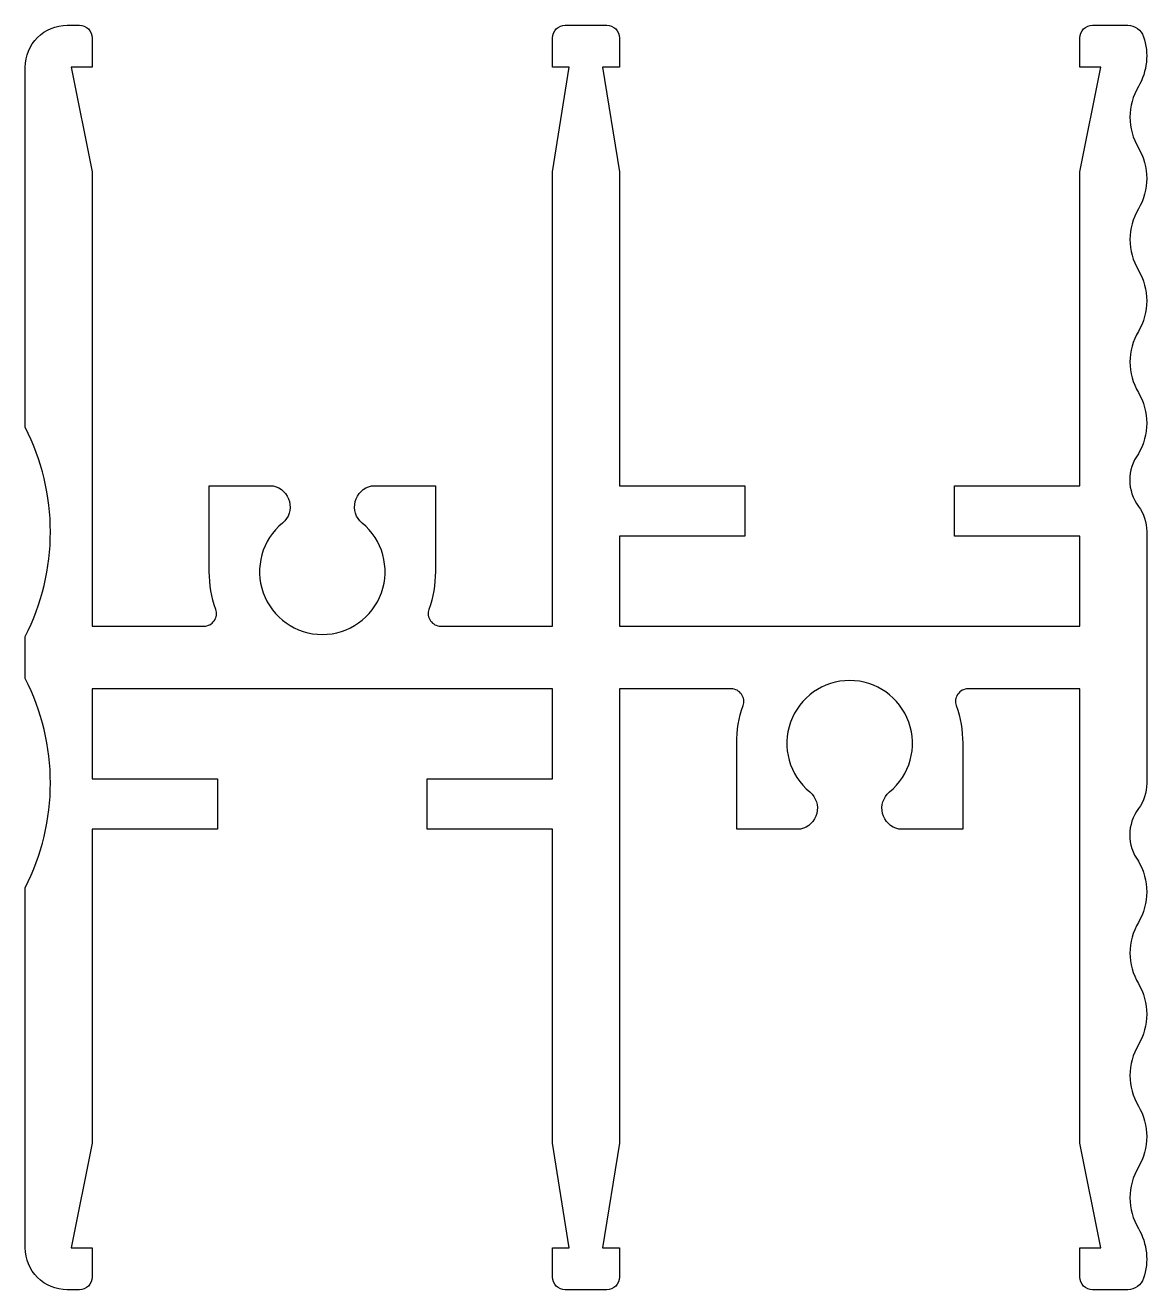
# Model space of a CAD drawing. Extents: x 248.1 to 274.9, y 242.4 to 272.6.
import ezdxf

# ---------------------------------------------------------------- set-up
doc = ezdxf.new("R2010")
doc.units = 0
doc.layers.add('ANA', color=220, linetype='CONTINUOUS')

msp = doc.modelspace()

# ---------------------------------------------------------------- linework, layer by layer
at = {"layer": 'ANA'}
msp.add_lwpolyline([(248.092, 256.965), (248.092, 257.465), (248.092, 257.965, 0.24), (248.092, 262.965), (248.092, 271.565, -0.414214), (249.092, 272.565), (249.388, 272.565, -0.414214), (249.688, 272.265), (249.688, 271.565), (249.188, 271.565), (249.688, 269.065), (249.688, 258.215), (252.361, 258.215, 0.517638), (252.644, 258.615, -0.085164), (252.489, 259.515), (252.489, 261.565), (254.018, 261.565, -0.617795), (254.24, 260.676, 2.803616), (256.138, 260.676, -0.617795), (256.36, 261.565), (257.889, 261.565), (257.889, 259.515, -0.085164), (257.735, 258.615, 0.517638), (258.018, 258.215), (260.69, 258.215), (260.69, 269.065), (261.09, 271.565), (260.69, 271.565), (260.69, 272.265, -0.414214), (260.99, 272.565), (261.986, 272.565, -0.414214), (262.286, 272.265), (262.286, 271.565), (261.886, 271.565), (262.286, 269.065), (262.286, 261.565), (265.286, 261.565), (265.286, 260.365), (262.286, 260.365), (262.286, 258.215), (273.289, 258.215), (273.289, 260.365), (270.289, 260.365), (270.289, 261.565), (273.289, 261.565), (273.289, 269.065), (273.789, 271.565), (273.289, 271.565), (273.289, 272.265, -0.414214), (273.589, 272.565), (274.43, 272.565, -0.321878), (274.809, 272.293, -0.21813), (274.685, 271.102, 0.273598), (274.685, 269.64, -0.273598), (274.685, 268.178, 0.273598), (274.685, 266.716, -0.273598), (274.685, 265.254, 0.273598), (274.685, 263.792, -0.273598), (274.685, 262.33, 0.32842), (274.688, 261.071, -0.160737), (274.885, 260.475), (274.885, 254.454, -0.160737), (274.688, 253.859, 0.32842), (274.685, 252.6, -0.273598), (274.685, 251.138, 0.273598), (274.685, 249.676, -0.273598), (274.685, 248.214, 0.273598), (274.685, 246.752, -0.273598), (274.685, 245.29, 0.273598), (274.685, 243.828, -0.21813), (274.809, 242.637, -0.321878), (274.43, 242.365), (273.589, 242.365, -0.414214), (273.289, 242.665), (273.289, 243.365), (273.789, 243.365), (273.289, 245.865), (273.289, 256.715), (270.616, 256.715, 0.517638), (270.333, 256.315, -0.085164), (270.488, 255.415), (270.488, 253.365), (268.959, 253.365, -0.617795), (268.737, 254.253, 2.803616), (266.838, 254.253, -0.617795), (266.617, 253.365), (265.088, 253.365), (265.088, 255.415, -0.085164), (265.242, 256.315, 0.517638), (264.959, 256.715), (262.286, 256.715), (262.286, 245.865), (261.886, 243.365), (262.286, 243.365), (262.286, 242.665, -0.414214), (261.986, 242.365), (260.99, 242.365, -0.414214), (260.69, 242.665), (260.69, 243.365), (261.09, 243.365), (260.69, 245.865), (260.69, 253.365), (257.69, 253.365), (257.69, 254.565), (260.69, 254.565), (260.69, 256.715), (249.688, 256.715), (249.688, 254.565), (252.688, 254.565), (252.688, 253.365), (249.688, 253.365), (249.688, 245.865), (249.188, 243.365), (249.688, 243.365), (249.688, 242.665, -0.414214), (249.388, 242.365), (249.092, 242.365, -0.414214), (248.092, 243.365), (248.092, 251.965, 0.24)], format="xyb", close=True, dxfattribs=at)

doc.saveas('drawing.dxf')
